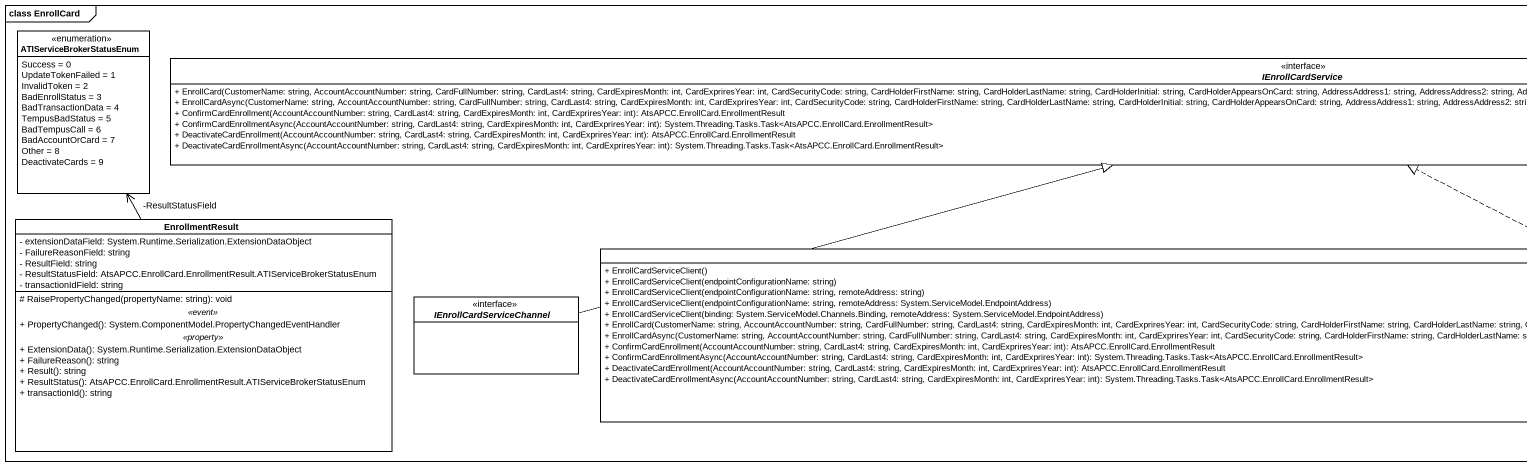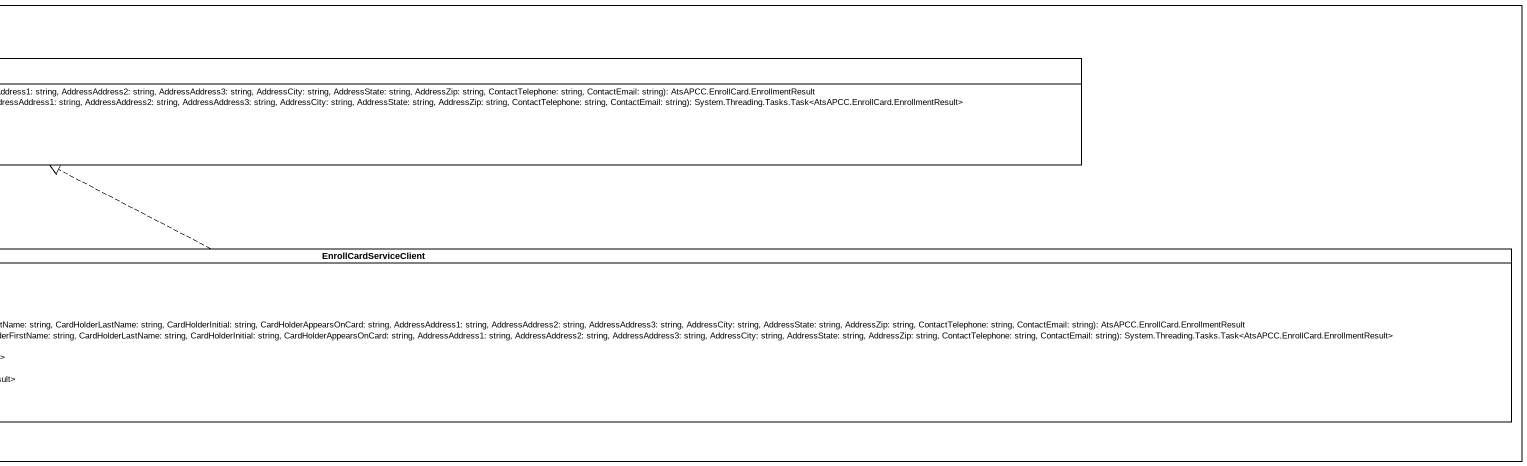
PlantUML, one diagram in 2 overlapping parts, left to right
@startuml
mainframe class EnrollCard
hide circle
hide empty members
skinparam classAttributeIconSize 0
enum ATIServiceBrokerStatusEnum {
  Success = 0
  UpdateTokenFailed = 1
  InvalidToken = 2
  BadEnrollStatus = 3
  BadTransactionData = 4
  TempusBadStatus = 5
  BadTempusCall = 6
  BadAccountOrCard = 7
  Other = 8
  DeactivateCards = 9
}
interface IEnrollCardService {
  + EnrollCard(CustomerName: string, AccountAccountNumber: string, CardFullNumber: string, CardLast4: string, CardExpiresMonth: int, CardExpriresYear: int, CardSecurityCode: string, CardHolderFirstName: string, CardHolderLastName: string, CardHolderInitial: string, CardHolderAppearsOnCard: string, AddressAddress1: string, AddressAddress2: string, AddressAddress3: string, AddressCity: string, AddressState: string, AddressZip: string, ContactTelephone: string, ContactEmail: string): AtsAPCC.EnrollCard.EnrollmentResult
  + EnrollCardAsync(CustomerName: string, AccountAccountNumber: string, CardFullNumber: string, CardLast4: string, CardExpiresMonth: int, CardExpriresYear: int, CardSecurityCode: string, CardHolderFirstName: string, CardHolderLastName: string, CardHolderInitial: string, CardHolderAppearsOnCard: string, AddressAddress1: string, AddressAddress2: string, AddressAddress3: string, AddressCity: string, AddressState: string, AddressZip: string, ContactTelephone: string, ContactEmail: string): System.Threading.Tasks.Task<AtsAPCC.EnrollCard.EnrollmentResult>
  + ConfirmCardEnrollment(AccountAccountNumber: string, CardLast4: string, CardExpiresMonth: int, CardExpriresYear: int): AtsAPCC.EnrollCard.EnrollmentResult
  + ConfirmCardEnrollmentAsync(AccountAccountNumber: string, CardLast4: string, CardExpiresMonth: int, CardExpriresYear: int): System.Threading.Tasks.Task<AtsAPCC.EnrollCard.EnrollmentResult>
  + DeactivateCardEnrollment(AccountAccountNumber: string, CardLast4: string, CardExpiresMonth: int, CardExpriresYear: int): AtsAPCC.EnrollCard.EnrollmentResult
  + DeactivateCardEnrollmentAsync(AccountAccountNumber: string, CardLast4: string, CardExpiresMonth: int, CardExpriresYear: int): System.Threading.Tasks.Task<AtsAPCC.EnrollCard.EnrollmentResult>
}
class EnrollmentResult {
  - extensionDataField: System.Runtime.Serialization.ExtensionDataObject
  - FailureReasonField: string
  - ResultField: string
  - ResultStatusField: AtsAPCC.EnrollCard.EnrollmentResult.ATIServiceBrokerStatusEnum
  - transactionIdField: string
  --
  # RaisePropertyChanged(propertyName: string): void
  .. <<event>> ..
  + PropertyChanged(): System.ComponentModel.PropertyChangedEventHandler
  .. <<property>> ..
  + ExtensionData(): System.Runtime.Serialization.ExtensionDataObject
  + FailureReason(): string
  + Result(): string
  + ResultStatus(): AtsAPCC.EnrollCard.EnrollmentResult.ATIServiceBrokerStatusEnum
  + transactionId(): string
}
class EnrollCardServiceClient {
  + EnrollCardServiceClient()
  + EnrollCardServiceClient(endpointConfigurationName: string)
  + EnrollCardServiceClient(endpointConfigurationName: string, remoteAddress: string)
  + EnrollCardServiceClient(endpointConfigurationName: string, remoteAddress: System.ServiceModel.EndpointAddress)
  + EnrollCardServiceClient(binding: System.ServiceModel.Channels.Binding, remoteAddress: System.ServiceModel.EndpointAddress)
  + EnrollCard(CustomerName: string, AccountAccountNumber: string, CardFullNumber: string, CardLast4: string, CardExpiresMonth: int, CardExpriresYear: int, CardSecurityCode: string, CardHolderFirstName: string, CardHolderLastName: string, CardHolderInitial: string, CardHolderAppearsOnCard: string, AddressAddress1: string, AddressAddress2: string, AddressAddress3: string, AddressCity: string, AddressState: string, AddressZip: string, ContactTelephone: string, ContactEmail: string): AtsAPCC.EnrollCard.EnrollmentResult
  + EnrollCardAsync(CustomerName: string, AccountAccountNumber: string, CardFullNumber: string, CardLast4: string, CardExpiresMonth: int, CardExpriresYear: int, CardSecurityCode: string, CardHolderFirstName: string, CardHolderLastName: string, CardHolderInitial: string, CardHolderAppearsOnCard: string, AddressAddress1: string, AddressAddress2: string, AddressAddress3: string, AddressCity: string, AddressState: string, AddressZip: string, ContactTelephone: string, ContactEmail: string): System.Threading.Tasks.Task<AtsAPCC.EnrollCard.EnrollmentResult>
  + ConfirmCardEnrollment(AccountAccountNumber: string, CardLast4: string, CardExpiresMonth: int, CardExpriresYear: int): AtsAPCC.EnrollCard.EnrollmentResult
  + ConfirmCardEnrollmentAsync(AccountAccountNumber: string, CardLast4: string, CardExpiresMonth: int, CardExpriresYear: int): System.Threading.Tasks.Task<AtsAPCC.EnrollCard.EnrollmentResult>
  + DeactivateCardEnrollment(AccountAccountNumber: string, CardLast4: string, CardExpiresMonth: int, CardExpriresYear: int): AtsAPCC.EnrollCard.EnrollmentResult
  + DeactivateCardEnrollmentAsync(AccountAccountNumber: string, CardLast4: string, CardExpiresMonth: int, CardExpriresYear: int): System.Threading.Tasks.Task<AtsAPCC.EnrollCard.EnrollmentResult>
}
interface IEnrollCardServiceChannel
EnrollmentResult -up-> "-ResultStatusField" ATIServiceBrokerStatusEnum
EnrollCardServiceClient .left.|> IEnrollCardService
IEnrollCardServiceChannel -right-|> IEnrollCardService
@enduml
